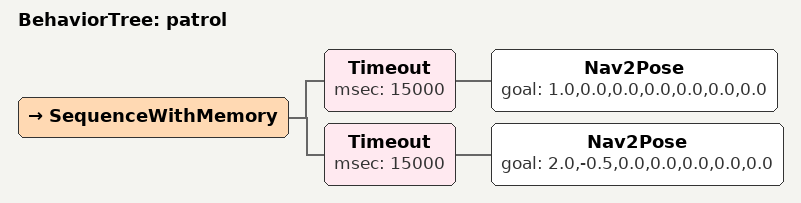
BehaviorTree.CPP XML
<?xml version="1.0" encoding="UTF-8"?>
<root BTCPP_format="4">
  <BehaviorTree ID="patrol">
    <SequenceWithMemory>
      <Timeout msec="15000">
        <Nav2Pose goal="1.0,0.0,0.0,0.0,0.0,0.0,0.0"/>
      </Timeout>
      <Timeout msec="15000">
        <Nav2Pose goal="2.0,-0.5,0.0,0.0,0.0,0.0,0.0"/>
      </Timeout>
    </SequenceWithMemory>
  </BehaviorTree>

</root>
